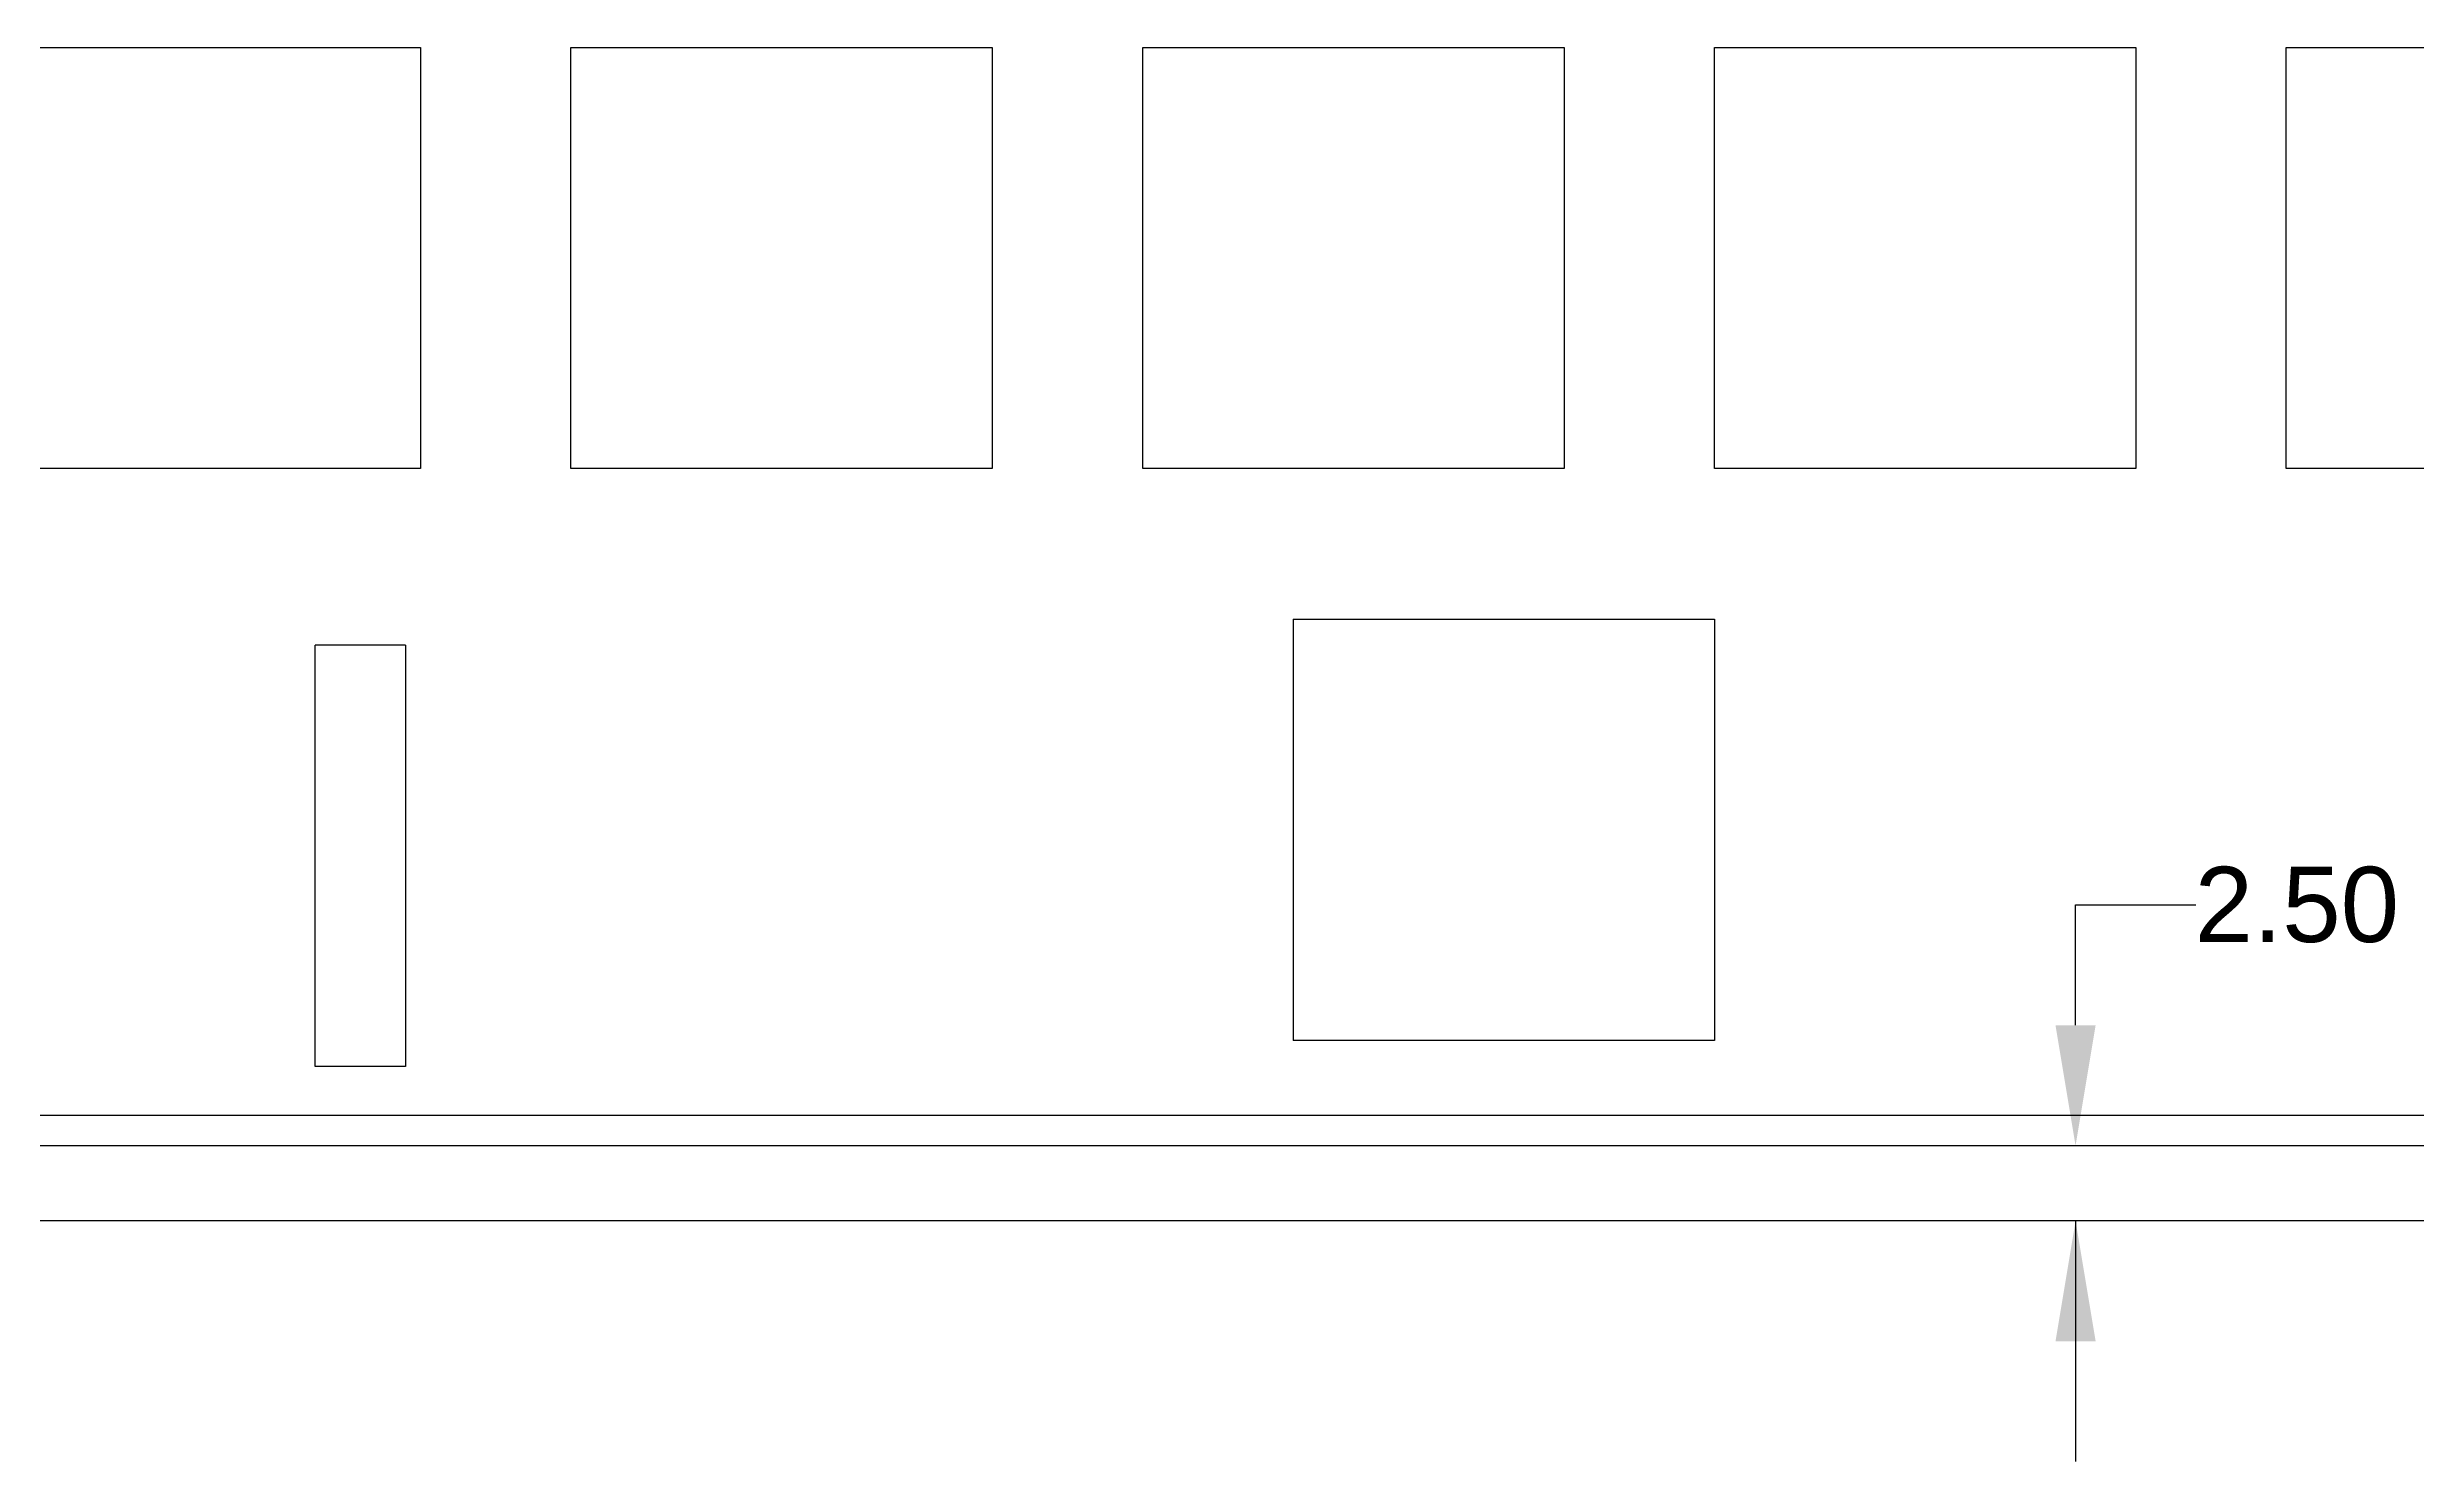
# Model space of a CAD drawing. Header units: inches. Extents: x -112 to 396, y -171 to 147.
# Drawn here: x 75.1 to 153.8, y -11.5 to 35.5 of the extents above; entities that cross this region are included whole.
import ezdxf

# ---------------------------------------------------------------- set-up
doc = ezdxf.new("R2010")
doc.units = ezdxf.units.IN
doc.header["$MEASUREMENT"] = 0
doc.layers.get('0').update_dxf_attribs({"color": 2})
doc.layers.add('case', color=7, linetype='Continuous')
doc.layers.add('quote', color=8, linetype='Continuous')
doc.styles.get("Standard").update_dxf_attribs({"font": 'arial.ttf', "height": 2.5})
doc.dimstyles.get("Standard").update_dxf_attribs({"dimtxt": 0.18, "dimasz": 4, "dimexe": 0.18, "dimexo": 0.0625, "dimgap": 0.09, "dimtad": 0, "dimtih": 1, "dimtoh": 1, "dimzin": 0, "dimdsep": 46, "dimtxsty": 'Standard', "dimcen": 0.09, "dimadec": 0, "dimazin": 0, "dimtfac": 1, "dimtofl": 0, "dimtmove": 0, "dimatfit": 3, "dimfxl": 1, "dimtolj": 1, "dimtzin": 0, "dimarcsym": 0})

# ---------------------------------------------------------------- blocks, each defined once
blk = doc.blocks.new('*D56')
at = {"layer": 'Defpoints', "color": 0}
for p in [(142.5, -1), (142.5, -1), (142.5, -3.5)]:
    blk.add_point(p, dxfattribs=at)
at = {"layer": 'quote', "color": 0, "lineweight": -2}
for p, q in [((142.5, 7), (146.5, 7)), ((142.5, 3), (142.5, 7)), ((142.438, -1), (142.32, -1)), ((142.438, -3.5), (142.32, -3.5)), ((142.5, -3.5), (142.5, -11.5))]:
    blk.add_line(p, q, dxfattribs=at)
at = {"layer": 'quote', "color": 0}
for points in [[(141.833, 3), (143.167, 3), (142.5, -1)], [(143.167, -7.5), (141.833, -7.5), (142.5, -3.5)]]:
    blk.add_solid(points, dxfattribs=at)
at = {"layer": 'quote', "color": 0, "insert": (149.854, 7), "char_height": 2.5, "attachment_point": 5}
blk.add_mtext('\\A1;2.50', dxfattribs=at)

msp = doc.modelspace()

# ---------------------------------------------------------------- linework, layer by layer
for p, q in [((73.5, 35.5), (87.5, 35.5)), ((87.5, 35.5), (87.5, 21.5)), ((92.5, 35.5), (106.5, 35.5)), ((92.5, 21.5), (92.5, 35.5)), ((106.5, 35.5), (106.5, 21.5)), ((111.5, 35.5), (125.5, 35.5)), ((111.5, 21.5), (111.5, 35.5)), ((125.5, 35.5), (125.5, 21.5)), ((130.5, 35.5), (144.5, 35.5)), ((130.5, 21.5), (130.5, 35.5)), ((144.5, 35.5), (144.5, 21.5)), ((149.5, 35.5), (163.5, 35.5)), ((149.5, 21.5), (149.5, 35.5)), ((87.5, 21.5), (73.5, 21.5)), ((106.5, 21.5), (92.5, 21.5)), ((125.5, 21.5), (111.5, 21.5)), ((144.5, 21.5), (130.5, 21.5)), ((163.5, 21.5), (149.5, 21.5)), ((116.5, 16.5), (130.5, 16.5)), ((116.5, 16.5), (116.5, 2.5)), ((130.5, 16.5), (130.5, 2.5)), ((87, 15.63), (84, 15.63)), ((84, 1.63), (84, 15.63)), ((87, 15.63), (87, 1.63)), ((130.5, 2.5), (116.5, 2.5)), ((87, 1.63), (84, 1.63)), ((283.5, 0), (1.5, 0))]:
    msp.add_line(p, q)
at = {"layer": 'case'}
for p, q in [((284, -1), (1, -1)), ((284.5, -3.5), (0.5, -3.5))]:
    msp.add_line(p, q, dxfattribs=at)

# ---------------------------------------------------------------- dimensions: what is measured, and where the dimension line sits
at = {"layer": 'quote'}
dim = msp.add_linear_dim(base=(142.5, -1), p1=(142.5, -3.5), p2=(142.5, -1), angle=90, dimstyle='Standard', dxfattribs=at)
dim.commit()
dim.dimension.update_dxf_attribs({"geometry": '*D56', "text_midpoint": (149.854, 7)})

doc.saveas('drawing.dxf')
